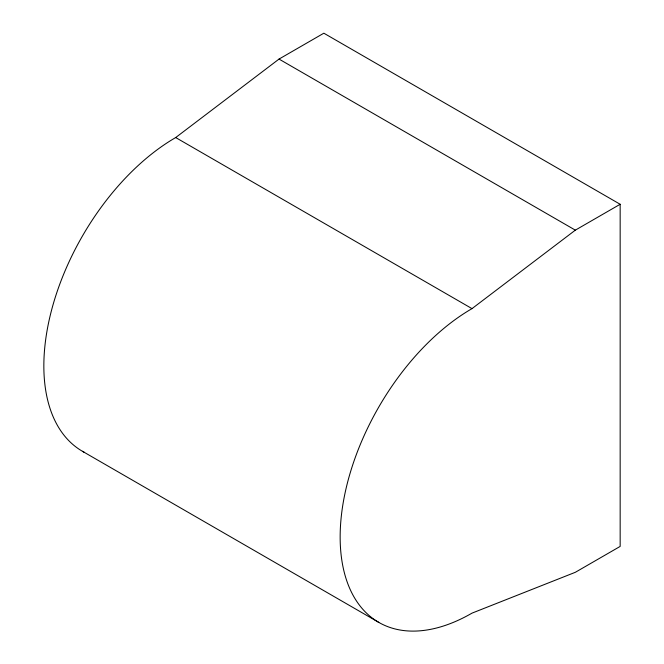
<?xml version="1.0" encoding="UTF-8"?>
<svg xmlns="http://www.w3.org/2000/svg" width="664" height="664" viewBox="0 0 664 664"><rect width="100%" height="100%" fill="white"/><g stroke="black" fill="none" stroke-linecap="round" stroke-linejoin="round"><path stroke-width="1" d="M84.204 452.267A186.476 107.659 -60 0 1 53.419 303.448A186.476 107.659 -60 0 1 175.694 137.556L279.029 59.079L323.849 33.2L620.159 204.271L620.159 546.414L575.339 572.293L472.004 613.138A186.476 107.659 -60 0 1 340.151 537.01A186.476 107.659 -60 0 1 472.004 308.627L575.339 230.151L620.159 204.271M279.029 59.079L575.339 230.151M175.694 137.556L472.004 308.627M82.46 451.296L378.771 622.367"/></g></svg>
